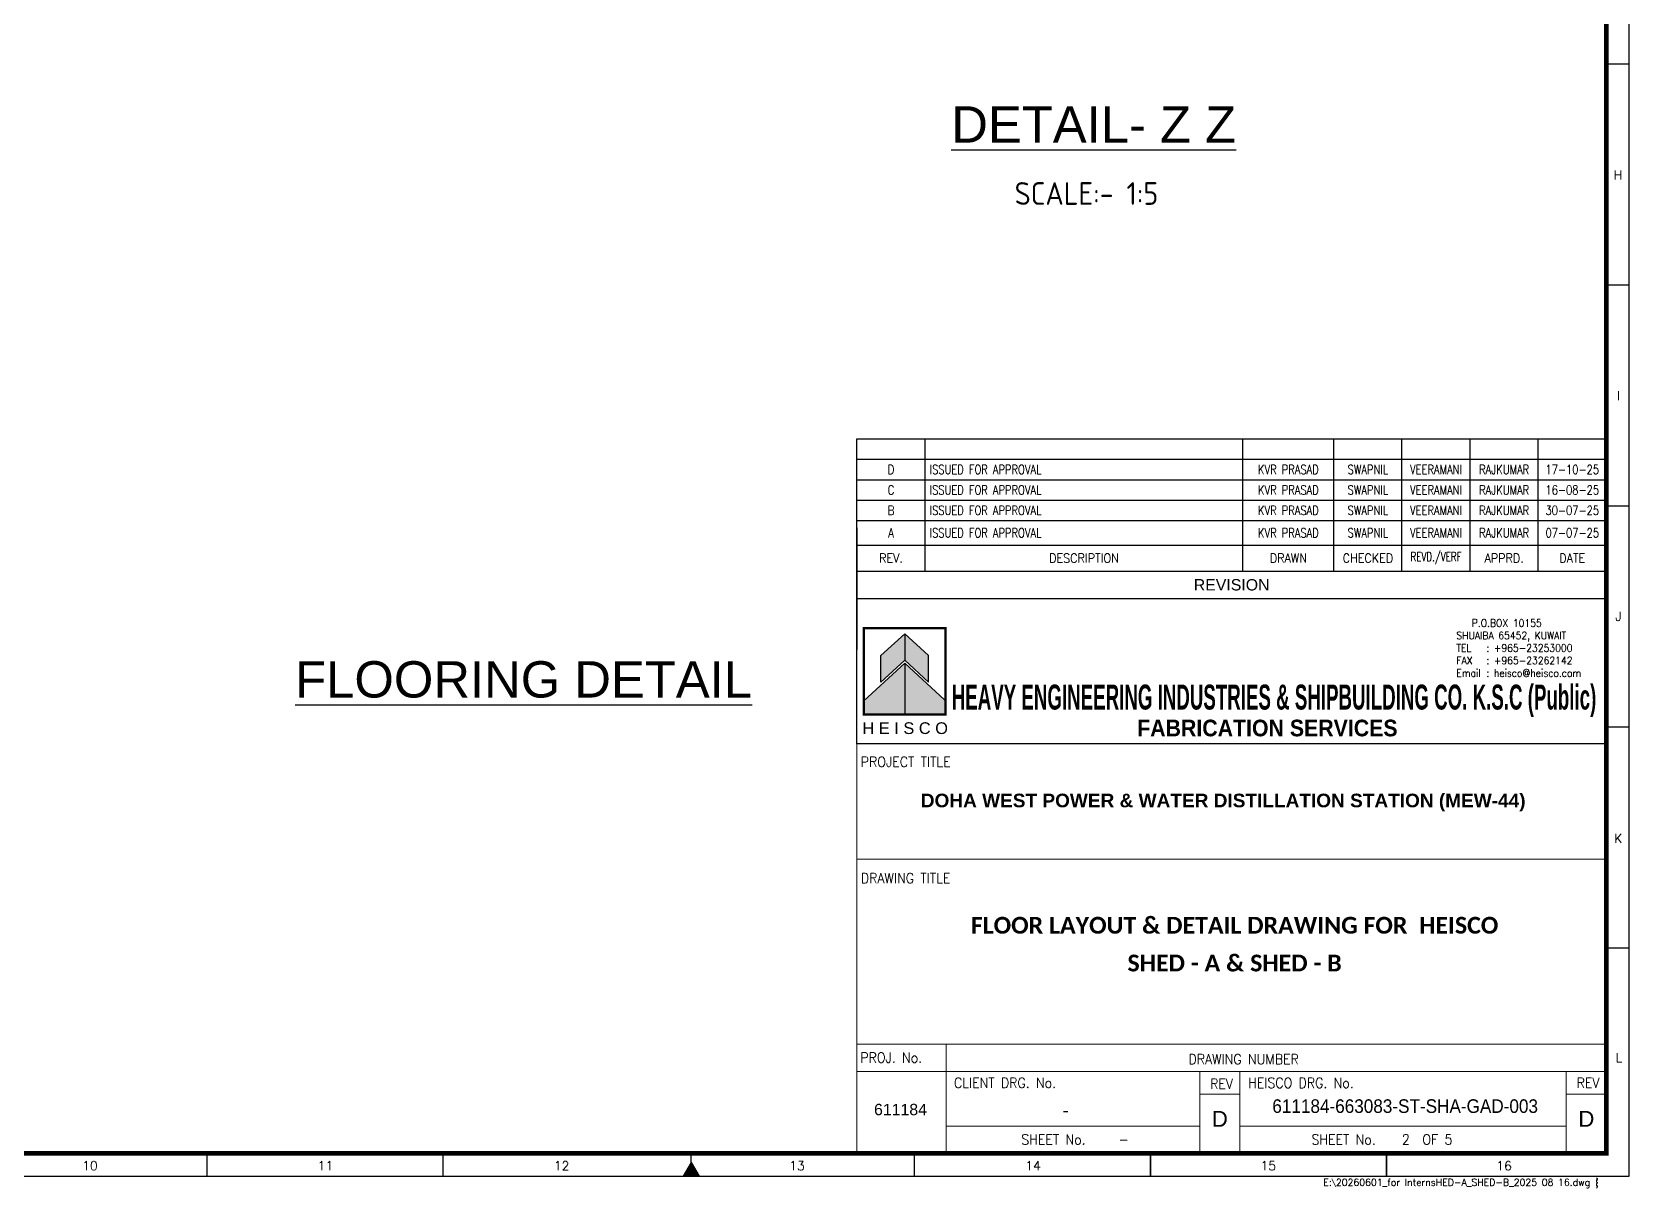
# Model space of a CAD drawing. Header units: millimetres. Extents: x -1055 to 11244, y -20673 to 2560.
# Drawn here: x 1467.9 to 1819.6, y 0.3 to 254.9 of the extents above; entities that cross this region are included whole.
import ezdxf
from ezdxf.enums import TextEntityAlignment as Align

# ---------------------------------------------------------------- set-up
doc = ezdxf.new("R2010")
doc.units = ezdxf.units.MM
for name, color, linetype in [('BORDER', 6, 'Continuous'), ('HEISCO', 7, 'Continuous'), ('TABLE', 4, 'Continuous')]:
    doc.layers.add(name, color=color, linetype=linetype)
doc.styles.add('ACISOTS', font='isocp.shx')
doc.styles.add('arial', font='arial.ttf')
doc.styles.add('HEISCO', font='ariblk.ttf')
doc.styles.add('HEISCO.', font='arial.ttf')
doc.styles.add('LOGO', font='ROMANS.SHX')
doc.styles.add('ROMANS', font='romans.shx', dxfattribs={"width": 0.8})
doc.styles.get("Standard").update_dxf_attribs({"font": 'arial.ttf'})

# ---------------------------------------------------------------- blocks, each defined once
blk = doc.blocks.new('A1B')
at = {"layer": 'BORDER', "color": 1}
for p, q in [((837, 247.84), (832, 247.84)), ((837, 199.17), (832, 199.17)), ((837, 150.51), (832, 150.51)), ((837, 101.84), (832, 101.84)), ((837, 53.17), (832, 53.17)), ((523.88, 8), (523.88, 3)), ((575.81, 8), (575.81, 3)), ((679.69, 3), (679.69, 8)), ((731.63, 3), (731.63, 8)), ((731.63, 8), (731.63, 3)), ((731.63, 3), (731.63, 8)), ((783.56, 3), (783.56, 8)), ((783.56, 8), (783.56, 3))]:
    blk.add_line(p, q, dxfattribs=at)
at = {"layer": 'BORDER'}
for p, q in [((630.5, 3), (630.5, 8)), ((630.5, 6), (628.77, 3)), ((630.5, 6), (632.23, 3))]:
    blk.add_line(p, q, dxfattribs=at)
blk.add_lwpolyline([(837, 3), (837, 590), (3, 590), (3, 3)], close=True, dxfattribs=at)
at = {"layer": 'BORDER', "const_width": 1}
blk.add_lwpolyline([(8, 8), (832, 8), (832, 585), (8, 585)], close=True, dxfattribs=at)
at = {"layer": 'BORDER'}
blk.add_solid([(632.23, 3), (628.77, 3), (630.5, 6)], dxfattribs=at)
at = {"color": 11, "insert": (830.38, 1.34), "char_height": 1.5, "width": 401.355, "attachment_point": 6, "style": 'ROMANS'}
blk.add_mtext('{\\W1;\\C1;E:\\20260601_for Interns\\SHED-A_SHED-B_2025 08 16.dwg }', dxfattribs=at)
at = {"layer": 'BORDER', "color": 1, "style": 'ROMANS'}
for s, p in [('H', (834.57, 222.46)), ('I', (834.69, 173.82)), ('J', (834.67, 125.23)), ('K', (834.62, 76.36)), ('L', (834.8, 28.07)), ('10', (498.13, 4.25)), ('11', (549.97, 4.25)), ('12', (601.96, 4.25)), ('13', (653.79, 4.25)), ('14', (705.77, 4.25)), ('15', (757.56, 4.25)), ('16', (809.48, 4.25))]:
    blk.add_text(s, height=2, dxfattribs=at).set_placement(p, align=Align.CENTER)
blk = doc.blocks.new('A$C61D9601B')
at = {"layer": 'HEISCO'}
for color, points in [(34, [(5.84, -8.9), (5.84, -15.38), (11.66, -10.02), (11.66, -3.54)]), (40, [(11.66, -3.54), (11.66, -10.02), (17.48, -15.38), (17.48, -8.9)]), (142, [(1.66, -19.99), (1.66, -23.3), (11.66, -23.3), (11.66, -10.78)]), (138, [(11.66, -10.78), (11.66, -23.3), (21.66, -23.3), (21.66, -19.99)])]:
    blk.add_hatch(color=color, dxfattribs=at).paths.add_polyline_path(points)
blk.add_line((11.66, -10.78), (11.66, -23.3))
blk.add_line((11.66, -10.78), (11.66, -23.3))
at = {"layer": 'HEISCO', "color": 142, "true_color": 0x00a8e1}
blk.add_line((11.66, -10.78), (1.66, -19.99), dxfattribs=at)
at = {"layer": 'HEISCO', "color": 138, "true_color": 0x004961}
for q in [(11.66, -23.3), (21.38, -19.73), (11.66, -23.3)]:
    blk.add_line((11.66, -10.78), q, dxfattribs=at)
at = {"layer": 'HEISCO', "color": 142, "true_color": 0x00a8e1, "const_width": 0.559}
blk.add_lwpolyline([(21.66, -23.3), (21.66, -2.17), (1.66, -2.17), (1.66, -23.3)], close=True, dxfattribs=at)
at = {"layer": 'HEISCO', "color": 34, "true_color": 0xa85400}
blk.add_lwpolyline([(5.84, -8.9), (11.66, -3.54), (11.66, -10.02), (5.84, -15.38)], close=True, dxfattribs=at)
at = {"layer": 'HEISCO', "color": 40, "true_color": 0xffc038}
blk.add_lwpolyline([(17.48, -8.9), (11.66, -3.54), (11.66, -10.02), (17.48, -15.38)], close=True, dxfattribs=at)
at = {"layer": 'HEISCO', "color": 7, "linetype": 'Continuous', "style": 'HEISCO.'}
blk.add_text('H E I S C O', height=2.8666, dxfattribs=at).set_placement((11.77, -26.65), align=Align.MIDDLE_CENTER)
blk = doc.blocks.new('165-HEISCO')
at = {"layer": 'HEISCO', "color": 6}
blk.add_lwpolyline([(0, 32), (165, 32), (165, 0), (0, 0)], close=True, dxfattribs=at)
at = {"layer": 'HEISCO', "xscale": 0.9, "yscale": 0.9, "zscale": 0.9}
blk.add_blockref('A$C61D9601B', (0.03, 27.46), dxfattribs=at)
at = {"layer": 'HEISCO', "color": 7, "linetype": 'ByBlock', "style": 'HEISCO', "width": 0.471616}
blk.add_text('HEAVY ENGINEERING INDUSTRIES & SHIPBUILDING CO. K.S.C (Public)', height=5.5, dxfattribs=at).set_placement((20.87, 7.57), (162.79, 7.57), align=Align.FIT)
at = {"layer": 'HEISCO', "color": 7, "linetype": 'ByBlock', "style": 'HEISCO', "width": 0.8}
blk.add_text('FABRICATION SERVICES', height=3.6667, dxfattribs=at).set_placement((90.37, 3.51), align=Align.MIDDLE_CENTER)
at = {"layer": 'HEISCO', "color": 3, "insert": (131.98, 27.45), "char_height": 1.65, "width": 30.9183, "attachment_point": 1, "style": 'LOGO'}
blk.add_mtext('\\pxsm1,ql;   {\\W0.9;P.O.BOX 10155\\P\\pt3,4;SHUAIBA 65452, KUWAIT \\P\\pt4;TEL^I: +965-23253000 \\PFAX^I: +965-23262142 \\PEmail^I: heisco@heisco.com}', dxfattribs=at)
blk = doc.blocks.new('*T29023')
at = {"layer": 'TABLE', "color": 4}
for p, q in [((0, 35.16), (165, 35.16)), ((0, 0), (0, 35.16)), ((15, 6), (15, 35.16)), ((85, 6), (85, 35.16)), ((105, 6), (105, 35.16)), ((120, 6), (120, 35.16)), ((135, 6), (135, 35.16)), ((150, 6), (150, 35.16)), ((165, 0), (165, 35.16)), ((0, 11.77), (165, 11.77)), ((0, 6), (15, 6)), ((0, 0), (165, 0))]:
    blk.add_line(p, q, dxfattribs=at)
at = {"layer": 'TABLE', "color": 8}
for p, q in [((0, 30.66), (165, 30.66)), ((0, 26.16), (165, 26.16)), ((0, 21.66), (165, 21.66)), ((0, 17.16), (165, 17.16))]:
    blk.add_line(p, q, dxfattribs=at)
at = {"layer": 'TABLE', "color": 0, "lineweight": -2}
blk.add_line((15, 6), (165, 6), dxfattribs=at)
at = {"layer": 'TABLE', "color": 7}
for s, insert, char_height, width, attachment_point, style in [('D', (7.5, 28.41), 2, 13, 5, 'ROMANS'), ('ISSUED FOR APPROVAL', (16, 28.41), 2, 68, 4, 'ROMANS'), ('KVR PRASAD', (95, 28.41), 2, 18, 5, 'ROMANS'), ('SWAPNIL', (112.5, 28.41), 2, 13, 5, 'ROMANS'), ('VEERAMANI', (127.5, 28.41), 2, 13, 5, 'ROMANS'), ('RAJKUMAR', (142.5, 28.41), 2, 13, 5, 'ROMANS'), ('17-10-25', (157.5, 28.41), 2, 13, 5, 'ROMANS'), ('C', (7.5, 23.91), 2, 13, 5, 'ROMANS'), ('ISSUED FOR APPROVAL', (16, 23.91), 2, 68, 4, 'ROMANS'), ('KVR PRASAD', (95, 23.91), 2, 18, 5, 'ROMANS'), ('SWAPNIL', (112.5, 23.91), 2, 13, 5, 'ROMANS'), ('VEERAMANI', (127.5, 23.91), 2, 13, 5, 'ROMANS'), ('RAJKUMAR', (142.5, 23.91), 2, 13, 5, 'ROMANS'), ('16-08-25', (157.5, 23.91), 2, 13, 5, 'ROMANS'), ('B', (7.5, 19.41), 2, 13, 5, 'ROMANS'), ('ISSUED FOR APPROVAL', (16, 19.41), 2, 68, 4, 'ROMANS'), ('KVR PRASAD', (95, 19.41), 2, 18, 5, 'ROMANS'), ('SWAPNIL', (112.5, 19.41), 2, 13, 5, 'ROMANS'), ('VEERAMANI', (127.5, 19.41), 2, 13, 5, 'ROMANS'), ('RAJKUMAR', (142.5, 19.41), 2, 13, 5, 'ROMANS'), ('30-07-25', (157.5, 19.41), 2, 13, 5, 'ROMANS'), ('{\\W0.7;REVD./VERF}', (127.5, 8.89), 2, 13, 5, 'ROMANS'), ('{\\W0.9;REV.}', (7.5, 8.89), 2, 13, 5, 'ROMANS'), ('{\\W0.9;DESCRIPTION}', (50, 8.89), 2, 68, 5, 'ROMANS'), ('{\\W0.9;DRAWN}', (95, 8.89), 2, 18, 5, 'ROMANS'), ('{\\W0.9;CHECKED}', (112.5, 8.89), 2, 13, 5, 'ROMANS'), ('{\\W0.9;APPRD.}', (142.5, 8.89), 2, 13, 5, 'ROMANS'), ('{\\W0.9;DATE}', (157.5, 8.89), 2, 13, 5, 'ROMANS'), ('{\\C7;REVISION}', (82.5, 3), 2.5, 163, 5, 'arial')]:
    blk.add_mtext(s, dxfattribs=dict(at, insert=insert, char_height=char_height, width=width, attachment_point=attachment_point, style=style))
at = {"layer": 'TABLE', "color": 3, "char_height": 2, "style": 'ROMANS'}
for s, insert, width, attachment_point in [('A', (7.5, 14.46), 13, 5), ('ISSUED FOR APPROVAL', (16, 14.46), 68, 4), ('KVR PRASAD', (95, 14.46), 18, 5), ('SWAPNIL', (112.5, 14.46), 13, 5), ('VEERAMANI', (127.5, 14.46), 13, 5), ('RAJKUMAR', (142.5, 14.46), 13, 5), ('07-07-25', (157.5, 14.46), 13, 5)]:
    blk.add_mtext(s, dxfattribs=dict(at, insert=insert, width=width, attachment_point=attachment_point))

msp = doc.modelspace()

# ---------------------------------------------------------------- linework, layer by layer
at = {"layer": 'BORDER'}
for p, q in [((1649.554418, 165.335934), (1814.554418, 165.335934)), ((1649.554418, 145.711899), (1649.554418, 118.971188)), ((1814.554418, 145.711899), (1814.554418, 118.971188)), ((1649.554418, 130.149027), (1814.554418, 130.149027))]:
    msp.add_line(p, q, dxfattribs=at)
at = {"layer": 'BORDER', "color": 8, "lineweight": 0}
for p, q in [((1725.040313, 21), (1733.858198, 21)), ((1805.736533, 21), (1814.554418, 21))]:
    msp.add_line(p, q, dxfattribs=at)
at = {"layer": 'BORDER', "color": 6, "lineweight": 0}
msp.add_lwpolyline([(1649.554418, 98.149027), (1814.554418, 98.149027), (1814.554418, 8), (1649.554418, 8)], close=True, dxfattribs=at)
for points in [[(1649.554418, 72.800803), (1814.554418, 72.800803)], [(1649.554418, 32), (1814.554418, 32)], [(1669.221159, 32), (1669.221159, 8)], [(1649.554418, 26), (1814.554418, 26)], [(1725.040313, 26), (1725.040313, 8)], [(1733.858198, 26), (1733.858198, 8)], [(1805.736533, 26), (1805.736533, 8)]]:
    msp.add_lwpolyline(points, dxfattribs=at)
at = {"layer": 'BORDER', "color": 8, "lineweight": 0}
for points in [[(1669.221159, 14), (1725.040313, 14)], [(1733.858198, 14), (1805.736533, 14)]]:
    msp.add_lwpolyline(points, dxfattribs=at)

# ---------------------------------------------------------------- block references
for name, p in [('A1B', (982.554418, 0)), ('*T29023', (1649.554418, 130.177839))]:
    msp.add_blockref(name, p)
at = {"layer": 'HEISCO'}
msp.add_blockref('165-HEISCO', (1649.554418, 98.149027), dxfattribs=at)

# ---------------------------------------------------------------- texts
at = {"color": 130}
for s, p in [('%%UDETAIL- Z Z', (1670.32723, 234.57421)), ('%%UFLOORING DETAIL', (1525.865134, 112.365598))]:
    msp.add_text(s, height=8, dxfattribs=at).set_placement(p, align=Align.MIDDLE_LEFT)
at = {"insert": (1700.088571, 219.362156), "char_height": 5, "attachment_point": 5, "style": 'ACISOTS'}
msp.add_mtext('SCALE:- 1:5', dxfattribs=at)
at = {"layer": 'BORDER', "color": 3, "style": 'ROMANS', "width": 0.9}
for s, p in [('PROJECT TITLE', (1650.390016, 93.08326)), ('DRAWING TITLE', (1650.417041, 67.457687)), ('PROJ. No.', (1650.294441, 27.940783)), ('DRAWING NUMBER', (1722.543813, 27.592499)), ('CLIENT DRG. No.', (1670.926233, 22.395512)), ('HEISCO DRG. No.', (1735.681221, 22.375753)), ('SHEET No.    -', (1685.752693, 9.923751)), ('SHEET No.   2  OF 5', (1749.638836, 9.923751))]:
    msp.add_text(s, height=2.25, dxfattribs=at).set_placement(p)
for p in [(1810.525767, 22.380855), (1729.829547, 22.169694)]:
    msp.add_text('REV', height=2.25, dxfattribs=at).set_placement(p, align=Align.CENTER)
at = {"layer": 'BORDER', "color": 7, "style": 'arial'}
for s, insert, char_height, width, attachment_point in [('{\\fArial|b1|i0|c0|p34;DOHA WEST POWER & WATER DISTILLATION STATION (MEW-44)}', (1730.193382, 85.242694), 3, 163.24464911, 5), ('{\\fCalibri|b1|i0|c0|p2;\\H1.2308x;FLOOR LAYOUT & DETAIL DRAWING FOR  HEISCO}', (1732.702014, 58.199416), 3, 163.24464911, 5), ('{\\fCalibri|b1|i0|c0|p2;\\H1.2308x;SHED - A & SHED - B}', (1732.702014, 49.880143), 3, 163.24464911, 5), ('611184', (1659.14726, 18.88991), 2.5, 24.94987634, 2), ('{\\W0.9;611184-663083-ST-SHA-GAD-003}', (1770.256979, 19.891511), 3, 8.71435516, 2), ('-', (1695.513738, 18.997342), 3, 47.48534094, 2), ('D', (1729.452941, 15.58733), 3.5, 6.29727831, 5), ('D', (1810.149162, 15.58733), 3.5, 8.40928889, 5)]:
    msp.add_mtext(s, dxfattribs=dict(at, insert=insert, char_height=char_height, width=width, attachment_point=attachment_point))

doc.saveas('drawing.dxf')
